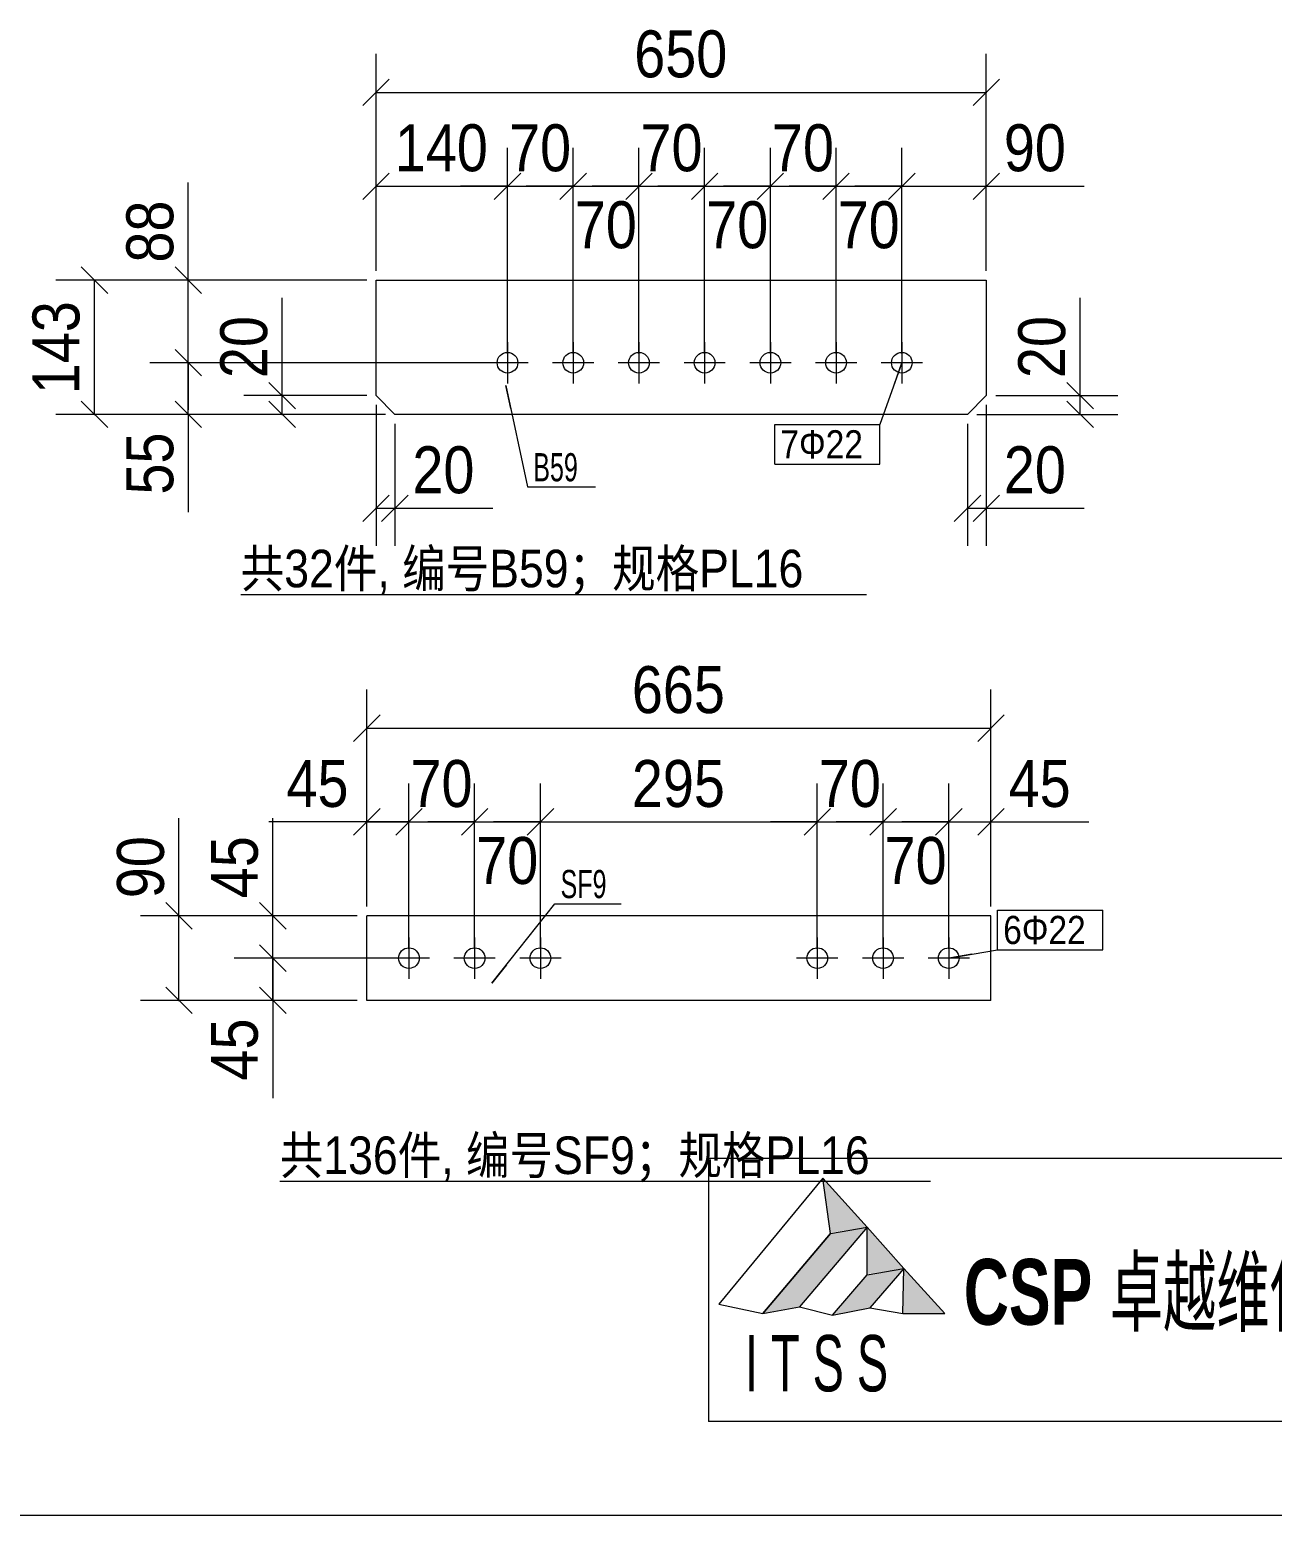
# Model space of a CAD drawing. Header units: inches. Extents: x 0 to 1938, y -2180 to 0.
# Drawn here: x 795.3 to 927.7, y -1740 to -1581.8 of the extents above; entities that cross this region are included whole.
import ezdxf

# ---------------------------------------------------------------- set-up
doc = ezdxf.new("R2010")
doc.units = ezdxf.units.IN
doc.header["$MEASUREMENT"] = 0
doc.linetypes.add('XKITLINE00', pattern=[0])
for name, color, linetype, lineweight in [('Bolt', 7, 'Continuous', 0), ('BoltMark', 3, 'Continuous', 0), ('DrawingSheet', 5, 'Continuous', 0), ('OtherObjectType', 1, 'Continuous', 0), ('Part', 2, 'Continuous', 0), ('PartMark', 3, 'Continuous', 0), ('Z-DIMENSIONS', 1, 'Continuous', 0)]:
    doc.layers.add(name, color=color, linetype=linetype, lineweight=lineweight)
doc.styles.add('Arial Black', font='ariblk.ttf')
doc.styles.add('Arial Black Bold', font='ARIAL.TTF')
doc.styles.add('Arial Narrow', font='ARIAL.TTF')
doc.styles.add('romsim', font='ARIAL.TTF')
doc.styles.add('宋体', font='ARIAL.TTF')

# ---------------------------------------------------------------- blocks, each defined once
blk = doc.blocks.new('*A1567')
at = {"layer": 'Part', "color": 2, "linetype": 'XKITLINE00', "lineweight": 0}
for p, q in [((182.2, 124.27), (182.2, 136.57)), ((182.2, 136.57), (247.2, 136.57)), ((247.2, 136.57), (247.2, 124.27)), ((184.2, 122.27), (182.2, 124.27)), ((247.2, 124.27), (245.2, 122.27)), ((245.2, 122.27), (184.2, 122.27))]:
    blk.add_line(p, q, dxfattribs=at)
blk = doc.blocks.new('*A1568')
at = {"layer": 'Bolt', "color": 2, "linetype": 'XKITLINE00', "lineweight": 0}
for p, q in [((196.2, 129.97), (196.2, 125.57)), ((203.2, 129.97), (203.2, 125.57)), ((210.2, 129.97), (210.2, 125.57)), ((217.2, 129.97), (217.2, 125.57)), ((224.2, 129.97), (224.2, 125.57)), ((231.2, 129.97), (231.2, 125.57)), ((238.2, 129.97), (238.2, 125.57)), ((198.4, 127.77), (194, 127.77)), ((205.4, 127.77), (201, 127.77)), ((212.4, 127.77), (208, 127.77)), ((219.4, 127.77), (215, 127.77)), ((226.4, 127.77), (222, 127.77)), ((233.4, 127.77), (229, 127.77)), ((240.4, 127.77), (236, 127.77))]:
    blk.add_line(p, q, dxfattribs=at)
for centre in [(196.2, 127.77), (203.2, 127.77), (210.2, 127.77), (217.2, 127.77), (224.2, 127.77), (231.2, 127.77), (238.2, 127.77)]:
    blk.add_circle(centre, 1.1, dxfattribs=at)
blk = doc.blocks.new('*A1594')
at = {"layer": 'Part', "color": 2, "linetype": 'XKITLINE00', "lineweight": 0}
for p, q in [((181.2, 59.85), (181.2, 68.85)), ((247.7, 68.85), (181.2, 68.85)), ((247.7, 59.85), (247.7, 68.85)), ((247.7, 59.85), (181.2, 59.85))]:
    blk.add_line(p, q, dxfattribs=at)
blk = doc.blocks.new('*A1595')
at = {"layer": 'Bolt', "color": 2, "linetype": 'XKITLINE00', "lineweight": 0}
for p, q in [((185.7, 66.55), (185.7, 62.15)), ((192.7, 66.55), (192.7, 62.15)), ((199.7, 66.55), (199.7, 62.15)), ((187.9, 64.35), (183.5, 64.35)), ((194.9, 64.35), (190.5, 64.35)), ((201.9, 64.35), (197.5, 64.35))]:
    blk.add_line(p, q, dxfattribs=at)
for centre in [(185.7, 64.35), (192.7, 64.35), (199.7, 64.35)]:
    blk.add_circle(centre, 1.1, dxfattribs=at)
blk = doc.blocks.new('*A1596')
at = {"layer": 'Bolt', "color": 2, "linetype": 'XKITLINE00', "lineweight": 0}
for p, q in [((229.2, 66.55), (229.2, 62.15)), ((236.2, 66.55), (236.2, 62.15)), ((243.2, 66.55), (243.2, 62.15)), ((231.4, 64.35), (227, 64.35)), ((238.4, 64.35), (234, 64.35)), ((245.4, 64.35), (241, 64.35))]:
    blk.add_line(p, q, dxfattribs=at)
for centre in [(229.2, 64.35), (236.2, 64.35), (243.2, 64.35)]:
    blk.add_circle(centre, 1.1, dxfattribs=at)
blk = doc.blocks.new('*A1597')
at = {"layer": 'DrawingSheet', "color": 5, "linetype": 'XKITLINE00', "lineweight": 0}
blk.add_line((5, 5), (635, 5), dxfattribs=at)
blk = doc.blocks.new('*A1599')
at = {"layer": 'OtherObjectType'}
for color, points in [(3, [(229.8, 41), (234.5, 35.7), (230.6, 35.1)]), (2, [(227.3, 27.2), (223.4, 26.5), (230.6, 35), (234.5, 35.7)]), (3, [(234.5, 35.7), (238.4, 31.3), (234.5, 30.7)]), (2, [(234.8, 27.1), (230.8, 26.3), (234.5, 30.6), (238.4, 31.3)]), (3, [(238.4, 31.3), (242.8, 26.5), (238.3, 26.5)])]:
    blk.add_hatch(color=color, dxfattribs=at).paths.add_polyline_path(points, flags=17)
at = {"layer": 'OtherObjectType', "color": 3, "linetype": 'XKITLINE00', "lineweight": 0}
for p, q in [((625, 43), (217.6, 43)), ((217.6, 43), (217.6, 15)), ((625, 15), (217.6, 15))]:
    blk.add_line(p, q, dxfattribs=at)
at = {"layer": 'OtherObjectType', "color": 2, "linetype": 'XKITLINE00', "lineweight": 0}
for p, q in [((229.8, 40.9), (218.7, 27.5)), ((230.6, 35), (229.8, 40.9)), ((229.8, 40.9), (234.5, 35.7)), ((223.4, 26.5), (230.6, 35)), ((230.6, 35), (223.4, 26.5)), ((234.5, 35.7), (227.3, 27.2)), ((230.6, 35), (234.5, 35.7)), ((234.5, 30.6), (234.5, 35.7)), ((234.5, 35.7), (238.4, 31.3)), ((230.8, 26.3), (234.5, 30.6)), ((234.5, 30.6), (238.4, 31.3)), ((238.4, 31.3), (234.8, 27.1)), ((238.3, 26.5), (238.4, 31.3)), ((242.8, 26.5), (238.4, 31.3)), ((218.7, 27.5), (223.4, 26.5)), ((223.4, 26.5), (227.3, 27.2)), ((227.3, 27.2), (230.8, 26.3)), ((230.8, 26.3), (234.8, 27.1)), ((234.8, 27.1), (238.3, 26.5)), ((238.3, 26.5), (242.8, 26.5))]:
    blk.add_line(p, q, dxfattribs=at)
at = {"layer": 'OtherObjectType', "color": 3, "width": 0.595}
for s, height, style, p in [('CSP 卓越维保有限公司', 7, 'Arial Black', (244.8, 25.3)), ('I T S S', 6, 'Arial Black Bold', (221.5, 18.2))]:
    blk.add_text(s, height=height, dxfattribs=dict(at, style=style)).set_placement(p)
blk = doc.blocks.new('*A1741')
at = {"layer": 'OtherObjectType', "color": 6, "linetype": 'XKITLINE00', "lineweight": 0}
blk.add_line((167.78, 103.1), (234.43, 103.1), dxfattribs=at)
at = {"layer": 'OtherObjectType', "color": 3, "style": '宋体', "width": 0.85}
blk.add_text('共32件, 编号B59；规格PL16', height=4, dxfattribs=at).set_placement((167.78, 103.85))
blk = doc.blocks.new('*A1742')
at = {"layer": 'Z-DIMENSIONS', "color": 4, "linetype": 'XKITLINE00', "lineweight": 0}
for p, q in [((247.2, 123.27), (247.2, 108.27)), ((245.2, 121.27), (245.2, 108.27)), ((246.61, 113.68), (243.79, 110.86)), ((248.61, 113.68), (245.79, 110.86)), ((245.2, 112.27), (247.2, 112.27)), ((247.2, 112.27), (257.62, 112.27)), ((247.2, 112.27), (257.62, 112.27))]:
    blk.add_line(p, q, dxfattribs=at)
at = {"layer": 'Z-DIMENSIONS', "color": 7}
for p in [(245.2, 112.27), (247.2, 112.27)]:
    blk.add_point(p, dxfattribs=at)
at = {"layer": 'Z-DIMENSIONS', "color": 7, "style": 'Arial Narrow', "width": 0.85}
blk.add_text('20', height=5, dxfattribs=at).set_placement((249.07, 113.87))
blk = doc.blocks.new('*A1743')
at = {"layer": 'Z-DIMENSIONS', "color": 4, "linetype": 'XKITLINE00', "lineweight": 0}
for p, q in [((182.2, 123.27), (182.2, 108.27)), ((184.2, 121.27), (184.2, 108.27)), ((183.61, 113.68), (180.79, 110.86)), ((185.61, 113.68), (182.79, 110.86)), ((182.2, 112.27), (184.2, 112.27)), ((184.2, 112.27), (194.62, 112.27)), ((184.2, 112.27), (194.62, 112.27))]:
    blk.add_line(p, q, dxfattribs=at)
at = {"layer": 'Z-DIMENSIONS', "color": 7}
for p in [(182.2, 112.27), (184.2, 112.27)]:
    blk.add_point(p, dxfattribs=at)
at = {"layer": 'Z-DIMENSIONS', "color": 7, "style": 'Arial Narrow', "width": 0.85}
blk.add_text('20', height=5, dxfattribs=at).set_placement((186.07, 113.87))
blk = doc.blocks.new('*A1744')
at = {"layer": 'Z-DIMENSIONS', "color": 4, "linetype": 'XKITLINE00', "lineweight": 0}
for p, q in [((172.2, 124.27), (172.2, 134.68)), ((172.2, 124.27), (172.2, 134.68)), ((170.79, 125.68), (173.61, 122.86)), ((181.2, 124.27), (168.1, 124.27)), ((170.79, 123.68), (173.61, 120.86)), ((172.2, 122.27), (172.2, 124.27)), ((183.2, 122.27), (168.1, 122.27))]:
    blk.add_line(p, q, dxfattribs=at)
at = {"layer": 'Z-DIMENSIONS', "color": 7}
for p in [(172.2, 124.27), (172.2, 122.27)]:
    blk.add_point(p, dxfattribs=at)
at = {"layer": 'Z-DIMENSIONS', "color": 7, "style": 'Arial Narrow', "width": 0.85}
blk.add_text('20', height=5, rotation=90.0002, dxfattribs=at).set_placement((170.6, 126.14))
blk = doc.blocks.new('*A1745')
at = {"layer": 'Z-DIMENSIONS', "color": 4, "linetype": 'XKITLINE00', "lineweight": 0}
for p, q in [((257.2, 124.27), (257.2, 134.68)), ((257.2, 124.27), (257.2, 134.68)), ((255.79, 125.68), (258.61, 122.86)), ((248.2, 124.27), (261.2, 124.27)), ((255.79, 123.68), (258.61, 120.86)), ((257.2, 122.27), (257.2, 124.27)), ((246.2, 122.27), (261.2, 122.27))]:
    blk.add_line(p, q, dxfattribs=at)
at = {"layer": 'Z-DIMENSIONS', "color": 7}
for p in [(257.2, 124.27), (257.2, 122.27)]:
    blk.add_point(p, dxfattribs=at)
at = {"layer": 'Z-DIMENSIONS', "color": 7, "style": 'Arial Narrow', "width": 0.85}
blk.add_text('20', height=5, rotation=90.0002, dxfattribs=at).set_placement((255.6, 126.14))
blk = doc.blocks.new('*A1746')
at = {"layer": 'Z-DIMENSIONS', "color": 4, "linetype": 'XKITLINE00', "lineweight": 0}
for p, q in [((238.2, 128.77), (238.2, 150.67)), ((247.2, 137.57), (247.2, 150.67)), ((239.61, 147.98), (236.79, 145.16)), ((248.61, 147.98), (245.79, 145.16)), ((238.2, 146.57), (233.2, 146.57)), ((238.2, 146.57), (247.2, 146.57)), ((247.2, 146.57), (257.62, 146.57)), ((247.2, 146.57), (257.62, 146.57))]:
    blk.add_line(p, q, dxfattribs=at)
at = {"layer": 'Z-DIMENSIONS', "color": 7}
for p in [(238.2, 146.57), (247.2, 146.57)]:
    blk.add_point(p, dxfattribs=at)
at = {"layer": 'Z-DIMENSIONS', "color": 7, "style": 'Arial Narrow', "width": 0.85}
blk.add_text('90', height=5, dxfattribs=at).set_placement((249.07, 148.17))
blk = doc.blocks.new('*A1747')
at = {"layer": 'Z-DIMENSIONS', "color": 4, "linetype": 'XKITLINE00', "lineweight": 0}
for p, q in [((231.2, 128.77), (231.2, 150.57)), ((238.2, 128.77), (238.2, 150.57)), ((232.61, 147.98), (229.79, 145.16)), ((239.61, 147.98), (236.79, 145.16)), ((231.2, 146.57), (226.2, 146.57)), ((231.2, 146.57), (238.2, 146.57)), ((238.2, 146.57), (243.2, 146.57))]:
    blk.add_line(p, q, dxfattribs=at)
at = {"layer": 'Z-DIMENSIONS', "color": 7}
for p in [(231.2, 146.57), (238.2, 146.57)]:
    blk.add_point(p, dxfattribs=at)
at = {"layer": 'Z-DIMENSIONS', "color": 7, "style": 'Arial Narrow', "width": 0.85}
blk.add_text('70', height=5, dxfattribs=at).set_placement((231.37, 139.97))
blk = doc.blocks.new('*A1748')
at = {"layer": 'Z-DIMENSIONS', "color": 4, "linetype": 'XKITLINE00', "lineweight": 0}
for p, q in [((224.2, 128.77), (224.2, 150.67)), ((231.2, 128.77), (231.2, 150.67)), ((225.61, 147.98), (222.79, 145.16)), ((232.61, 147.98), (229.79, 145.16)), ((224.2, 146.57), (219.2, 146.57)), ((224.2, 146.57), (231.2, 146.57)), ((231.2, 146.57), (236.2, 146.57))]:
    blk.add_line(p, q, dxfattribs=at)
at = {"layer": 'Z-DIMENSIONS', "color": 7}
for p in [(224.2, 146.57), (231.2, 146.57)]:
    blk.add_point(p, dxfattribs=at)
at = {"layer": 'Z-DIMENSIONS', "color": 7, "style": 'Arial Narrow', "width": 0.85}
blk.add_text('70', height=5, dxfattribs=at).set_placement((224.37, 148.17))
blk = doc.blocks.new('*A1749')
at = {"layer": 'Z-DIMENSIONS', "color": 4, "linetype": 'XKITLINE00', "lineweight": 0}
for p, q in [((217.2, 128.77), (217.2, 150.57)), ((224.2, 128.77), (224.2, 150.57)), ((218.61, 147.98), (215.79, 145.16)), ((225.61, 147.98), (222.79, 145.16)), ((217.2, 146.57), (212.2, 146.57)), ((217.2, 146.57), (224.2, 146.57)), ((224.2, 146.57), (229.2, 146.57))]:
    blk.add_line(p, q, dxfattribs=at)
at = {"layer": 'Z-DIMENSIONS', "color": 7}
for p in [(217.2, 146.57), (224.2, 146.57)]:
    blk.add_point(p, dxfattribs=at)
at = {"layer": 'Z-DIMENSIONS', "color": 7, "style": 'Arial Narrow', "width": 0.85}
blk.add_text('70', height=5, dxfattribs=at).set_placement((217.37, 139.97))
blk = doc.blocks.new('*A1750')
at = {"layer": 'Z-DIMENSIONS', "color": 4, "linetype": 'XKITLINE00', "lineweight": 0}
for p, q in [((210.2, 128.77), (210.2, 150.67)), ((217.2, 128.77), (217.2, 150.67)), ((211.61, 147.98), (208.79, 145.16)), ((218.61, 147.98), (215.79, 145.16)), ((210.2, 146.57), (205.2, 146.57)), ((210.2, 146.57), (217.2, 146.57)), ((217.2, 146.57), (222.2, 146.57))]:
    blk.add_line(p, q, dxfattribs=at)
at = {"layer": 'Z-DIMENSIONS', "color": 7}
for p in [(210.2, 146.57), (217.2, 146.57)]:
    blk.add_point(p, dxfattribs=at)
at = {"layer": 'Z-DIMENSIONS', "color": 7, "style": 'Arial Narrow', "width": 0.85}
blk.add_text('70', height=5, dxfattribs=at).set_placement((210.37, 148.17))
blk = doc.blocks.new('*A1751')
at = {"layer": 'Z-DIMENSIONS', "color": 4, "linetype": 'XKITLINE00', "lineweight": 0}
for p, q in [((203.2, 128.77), (203.2, 150.57)), ((210.2, 128.77), (210.2, 150.57)), ((204.61, 147.98), (201.79, 145.16)), ((211.61, 147.98), (208.79, 145.16)), ((203.2, 146.57), (198.2, 146.57)), ((203.2, 146.57), (210.2, 146.57)), ((210.2, 146.57), (215.2, 146.57))]:
    blk.add_line(p, q, dxfattribs=at)
at = {"layer": 'Z-DIMENSIONS', "color": 7}
for p in [(203.2, 146.57), (210.2, 146.57)]:
    blk.add_point(p, dxfattribs=at)
at = {"layer": 'Z-DIMENSIONS', "color": 7, "style": 'Arial Narrow', "width": 0.85}
blk.add_text('70', height=5, dxfattribs=at).set_placement((203.37, 139.97))
blk = doc.blocks.new('*A1752')
at = {"layer": 'Z-DIMENSIONS', "color": 4, "linetype": 'XKITLINE00', "lineweight": 0}
for p, q in [((196.2, 128.77), (196.2, 150.67)), ((203.2, 128.77), (203.2, 150.67)), ((197.61, 147.98), (194.79, 145.16)), ((204.61, 147.98), (201.79, 145.16)), ((196.2, 146.57), (191.2, 146.57)), ((196.2, 146.57), (203.2, 146.57)), ((203.2, 146.57), (208.2, 146.57))]:
    blk.add_line(p, q, dxfattribs=at)
at = {"layer": 'Z-DIMENSIONS', "color": 7}
for p in [(196.2, 146.57), (203.2, 146.57)]:
    blk.add_point(p, dxfattribs=at)
at = {"layer": 'Z-DIMENSIONS', "color": 7, "style": 'Arial Narrow', "width": 0.85}
blk.add_text('70', height=5, dxfattribs=at).set_placement((196.37, 148.17))
blk = doc.blocks.new('*A1753')
at = {"layer": 'Z-DIMENSIONS', "color": 4, "linetype": 'XKITLINE00', "lineweight": 0}
for p, q in [((182.2, 137.57), (182.2, 150.67)), ((196.2, 128.77), (196.2, 150.67)), ((183.61, 147.98), (180.79, 145.16)), ((197.61, 147.98), (194.79, 145.16)), ((182.2, 146.57), (196.2, 146.57)), ((196.2, 146.57), (201.2, 146.57))]:
    blk.add_line(p, q, dxfattribs=at)
at = {"layer": 'Z-DIMENSIONS', "color": 7}
for p in [(182.2, 146.57), (196.2, 146.57)]:
    blk.add_point(p, dxfattribs=at)
at = {"layer": 'Z-DIMENSIONS', "color": 7, "style": 'Arial Narrow', "width": 0.85}
blk.add_text('140', height=5, dxfattribs=at).set_placement((184.2, 148.17))
blk = doc.blocks.new('*A1754')
at = {"layer": 'Z-DIMENSIONS', "color": 4, "linetype": 'XKITLINE00', "lineweight": 0}
for p, q in [((162.2, 136.57), (162.2, 146.98)), ((162.2, 136.57), (162.2, 146.98)), ((160.79, 137.98), (163.61, 135.16)), ((181.2, 136.57), (158.1, 136.57)), ((162.2, 127.77), (162.2, 136.57)), ((160.79, 129.18), (163.61, 126.36)), ((195.2, 127.77), (158.1, 127.77)), ((162.2, 127.77), (162.2, 122.77))]:
    blk.add_line(p, q, dxfattribs=at)
at = {"layer": 'Z-DIMENSIONS', "color": 7}
for p in [(162.2, 136.57), (162.2, 127.77)]:
    blk.add_point(p, dxfattribs=at)
at = {"layer": 'Z-DIMENSIONS', "color": 7, "style": 'Arial Narrow', "width": 0.85}
blk.add_text('88', height=5, rotation=90.0002, dxfattribs=at).set_placement((160.6, 138.44))
blk = doc.blocks.new('*A1755')
at = {"layer": 'Z-DIMENSIONS', "color": 4, "linetype": 'XKITLINE00', "lineweight": 0}
for p, q in [((162.2, 127.77), (162.2, 132.77)), ((160.79, 129.18), (163.61, 126.36)), ((195.2, 127.77), (158.1, 127.77)), ((162.2, 122.27), (162.2, 127.77)), ((160.79, 123.68), (163.61, 120.86)), ((183.2, 122.27), (158.1, 122.27)), ((162.2, 122.27), (162.2, 111.85)), ((162.2, 122.27), (162.2, 111.85))]:
    blk.add_line(p, q, dxfattribs=at)
at = {"layer": 'Z-DIMENSIONS', "color": 7}
for p in [(162.2, 127.77), (162.2, 122.27)]:
    blk.add_point(p, dxfattribs=at)
at = {"layer": 'Z-DIMENSIONS', "color": 7, "style": 'Arial Narrow', "width": 0.85}
blk.add_text('55', height=5, rotation=90.0002, dxfattribs=at).set_placement((160.6, 113.73))
blk = doc.blocks.new('*A1756')
at = {"layer": 'Z-DIMENSIONS', "color": 4, "linetype": 'XKITLINE00', "lineweight": 0}
for p, q in [((182.2, 137.57), (182.2, 160.67)), ((247.2, 137.57), (247.2, 160.67)), ((183.61, 157.98), (180.79, 155.16)), ((248.61, 157.98), (245.79, 155.16)), ((182.2, 156.57), (247.2, 156.57))]:
    blk.add_line(p, q, dxfattribs=at)
at = {"layer": 'Z-DIMENSIONS', "color": 7}
for p in [(182.2, 156.57), (247.2, 156.57)]:
    blk.add_point(p, dxfattribs=at)
at = {"layer": 'Z-DIMENSIONS', "color": 7, "style": 'Arial Narrow', "width": 0.85}
blk.add_text('650', height=5, dxfattribs=at).set_placement((209.7, 158.17))
blk = doc.blocks.new('*A1757')
at = {"layer": 'Z-DIMENSIONS', "color": 4, "linetype": 'XKITLINE00', "lineweight": 0}
for p, q in [((150.79, 137.98), (153.61, 135.16)), ((181.2, 136.57), (148.1, 136.57)), ((152.2, 122.27), (152.2, 136.57)), ((150.79, 123.68), (153.61, 120.86)), ((183.2, 122.27), (148.1, 122.27))]:
    blk.add_line(p, q, dxfattribs=at)
at = {"layer": 'Z-DIMENSIONS', "color": 7}
for p in [(152.2, 136.57), (152.2, 122.27)]:
    blk.add_point(p, dxfattribs=at)
at = {"layer": 'Z-DIMENSIONS', "color": 7, "style": 'Arial Narrow', "width": 0.85}
blk.add_text('143', height=5, rotation=90.0002, dxfattribs=at).set_placement((150.6, 124.42))
blk = doc.blocks.new('*A1758')
at = {"layer": 'PartMark', "color": 4, "linetype": 'XKITLINE00', "lineweight": 0}
for p, q in [((196.01, 125.33), (198.34, 114.54)), ((196.54, 122.89), (196.01, 125.33)), ((198.34, 114.54), (205.58, 114.54))]:
    blk.add_line(p, q, dxfattribs=at)
at = {"layer": 'PartMark', "color": 1, "style": 'romsim', "width": 0.6375}
blk.add_text('B59', height=3, dxfattribs=at).set_placement((198.94, 115.14))
blk = doc.blocks.new('*A1759')
at = {"layer": 'BoltMark', "color": 1, "linetype": 'XKITLINE00', "lineweight": 0}
for p, q in [((238.2, 127.77), (235.87, 121.18)), ((237.37, 125.41), (238.2, 127.77)), ((224.67, 121.18), (235.87, 121.18)), ((224.67, 116.98), (224.67, 121.18)), ((235.87, 116.98), (235.87, 121.18)), ((224.67, 116.98), (235.87, 116.98))]:
    blk.add_line(p, q, dxfattribs=at)
at = {"layer": 'BoltMark', "color": 4, "style": '宋体', "width": 0.85}
blk.add_text('7Φ22', height=3, dxfattribs=at).set_placement((225.27, 117.58))
blk = doc.blocks.new('*A1961')
at = {"layer": 'OtherObjectType', "color": 6, "linetype": 'XKITLINE00', "lineweight": 0}
blk.add_line((171.94, 40.6), (241.26, 40.6), dxfattribs=at)
at = {"layer": 'OtherObjectType', "color": 3, "style": '宋体', "width": 0.85}
blk.add_text('共136件, 编号SF9；规格PL16', height=4, dxfattribs=at).set_placement((171.94, 41.35))
blk = doc.blocks.new('*A1962')
at = {"layer": 'Z-DIMENSIONS', "color": 4, "linetype": 'XKITLINE00', "lineweight": 0}
for p, q in [((243.2, 65.35), (243.2, 82.95)), ((247.7, 69.85), (247.7, 82.95)), ((244.62, 80.27), (241.79, 77.44)), ((249.12, 80.27), (246.29, 77.44)), ((243.2, 78.85), (238.2, 78.85)), ((243.2, 78.85), (247.7, 78.85)), ((247.7, 78.85), (258.12, 78.85)), ((247.7, 78.85), (258.12, 78.85))]:
    blk.add_line(p, q, dxfattribs=at)
at = {"layer": 'Z-DIMENSIONS', "color": 7}
for p in [(243.2, 78.85), (247.7, 78.85)]:
    blk.add_point(p, dxfattribs=at)
at = {"layer": 'Z-DIMENSIONS', "color": 7, "style": 'Arial Narrow', "width": 0.85}
blk.add_text('45', height=5, dxfattribs=at).set_placement((249.58, 80.45))
blk = doc.blocks.new('*A1963')
at = {"layer": 'Z-DIMENSIONS', "color": 4, "linetype": 'XKITLINE00', "lineweight": 0}
for p, q in [((236.2, 65.35), (236.2, 82.85)), ((243.2, 65.35), (243.2, 82.85)), ((237.62, 80.27), (234.79, 77.44)), ((244.62, 80.27), (241.79, 77.44)), ((236.2, 78.85), (231.2, 78.85)), ((236.2, 78.85), (243.2, 78.85)), ((243.2, 78.85), (248.2, 78.85))]:
    blk.add_line(p, q, dxfattribs=at)
at = {"layer": 'Z-DIMENSIONS', "color": 7}
for p in [(236.2, 78.85), (243.2, 78.85)]:
    blk.add_point(p, dxfattribs=at)
at = {"layer": 'Z-DIMENSIONS', "color": 7, "style": 'Arial Narrow', "width": 0.85}
blk.add_text('70', height=5, dxfattribs=at).set_placement((236.37, 72.25))
blk = doc.blocks.new('*A1964')
at = {"layer": 'Z-DIMENSIONS', "color": 4, "linetype": 'XKITLINE00', "lineweight": 0}
for p, q in [((229.2, 65.35), (229.2, 82.95)), ((236.2, 65.35), (236.2, 82.95)), ((230.62, 80.27), (227.79, 77.44)), ((237.62, 80.27), (234.79, 77.44)), ((229.2, 78.85), (224.2, 78.85)), ((229.2, 78.85), (236.2, 78.85)), ((236.2, 78.85), (241.2, 78.85))]:
    blk.add_line(p, q, dxfattribs=at)
at = {"layer": 'Z-DIMENSIONS', "color": 7}
for p in [(229.2, 78.85), (236.2, 78.85)]:
    blk.add_point(p, dxfattribs=at)
at = {"layer": 'Z-DIMENSIONS', "color": 7, "style": 'Arial Narrow', "width": 0.85}
blk.add_text('70', height=5, dxfattribs=at).set_placement((229.37, 80.45))
blk = doc.blocks.new('*A1965')
at = {"layer": 'Z-DIMENSIONS', "color": 4, "linetype": 'XKITLINE00', "lineweight": 0}
for p, q in [((199.7, 65.35), (199.7, 82.95)), ((229.2, 65.35), (229.2, 82.95)), ((201.12, 80.27), (198.29, 77.44)), ((230.62, 80.27), (227.79, 77.44)), ((199.7, 78.85), (194.7, 78.85)), ((199.7, 78.85), (229.2, 78.85)), ((229.2, 78.85), (234.2, 78.85))]:
    blk.add_line(p, q, dxfattribs=at)
at = {"layer": 'Z-DIMENSIONS', "color": 7}
for p in [(199.7, 78.85), (229.2, 78.85)]:
    blk.add_point(p, dxfattribs=at)
at = {"layer": 'Z-DIMENSIONS', "color": 7, "style": 'Arial Narrow', "width": 0.85}
blk.add_text('295', height=5, dxfattribs=at).set_placement((209.45, 80.45))
blk = doc.blocks.new('*A1966')
at = {"layer": 'Z-DIMENSIONS', "color": 4, "linetype": 'XKITLINE00', "lineweight": 0}
for p, q in [((192.7, 65.35), (192.7, 82.85)), ((199.7, 65.35), (199.7, 82.85)), ((194.12, 80.27), (191.29, 77.44)), ((201.12, 80.27), (198.29, 77.44)), ((192.7, 78.85), (187.7, 78.85)), ((192.7, 78.85), (199.7, 78.85)), ((199.7, 78.85), (204.7, 78.85))]:
    blk.add_line(p, q, dxfattribs=at)
at = {"layer": 'Z-DIMENSIONS', "color": 7}
for p in [(192.7, 78.85), (199.7, 78.85)]:
    blk.add_point(p, dxfattribs=at)
at = {"layer": 'Z-DIMENSIONS', "color": 7, "style": 'Arial Narrow', "width": 0.85}
blk.add_text('70', height=5, dxfattribs=at).set_placement((192.87, 72.25))
blk = doc.blocks.new('*A1967')
at = {"layer": 'Z-DIMENSIONS', "color": 4, "linetype": 'XKITLINE00', "lineweight": 0}
for p, q in [((185.7, 65.35), (185.7, 82.95)), ((192.7, 65.35), (192.7, 82.95)), ((187.12, 80.27), (184.29, 77.44)), ((194.12, 80.27), (191.29, 77.44)), ((185.7, 78.85), (180.7, 78.85)), ((185.7, 78.85), (192.7, 78.85)), ((192.7, 78.85), (197.7, 78.85))]:
    blk.add_line(p, q, dxfattribs=at)
at = {"layer": 'Z-DIMENSIONS', "color": 7}
for p in [(185.7, 78.85), (192.7, 78.85)]:
    blk.add_point(p, dxfattribs=at)
at = {"layer": 'Z-DIMENSIONS', "color": 7, "style": 'Arial Narrow', "width": 0.85}
blk.add_text('70', height=5, dxfattribs=at).set_placement((185.87, 80.45))
blk = doc.blocks.new('*A1968')
at = {"layer": 'Z-DIMENSIONS', "color": 4, "linetype": 'XKITLINE00', "lineweight": 0}
for p, q in [((181.2, 69.85), (181.2, 82.95)), ((185.7, 65.35), (185.7, 82.95)), ((182.62, 80.27), (179.79, 77.44)), ((187.12, 80.27), (184.29, 77.44)), ((181.2, 78.85), (170.79, 78.85)), ((181.2, 78.85), (170.79, 78.85)), ((181.2, 78.85), (185.7, 78.85)), ((185.7, 78.85), (190.7, 78.85))]:
    blk.add_line(p, q, dxfattribs=at)
at = {"layer": 'Z-DIMENSIONS', "color": 7}
for p in [(181.2, 78.85), (185.7, 78.85)]:
    blk.add_point(p, dxfattribs=at)
at = {"layer": 'Z-DIMENSIONS', "color": 7, "style": 'Arial Narrow', "width": 0.85}
blk.add_text('45', height=5, dxfattribs=at).set_placement((172.66, 80.45))
blk = doc.blocks.new('*A1969')
at = {"layer": 'Z-DIMENSIONS', "color": 4, "linetype": 'XKITLINE00', "lineweight": 0}
for p, q in [((171.2, 68.85), (171.2, 79.27)), ((171.2, 68.85), (171.2, 79.27)), ((169.79, 70.27), (172.62, 67.44)), ((180.2, 68.85), (167.1, 68.85)), ((171.2, 64.35), (171.2, 68.85)), ((169.79, 65.77), (172.62, 62.94)), ((184.7, 64.35), (167.1, 64.35)), ((171.2, 64.35), (171.2, 59.35))]:
    blk.add_line(p, q, dxfattribs=at)
at = {"layer": 'Z-DIMENSIONS', "color": 7}
for p in [(171.2, 68.85), (171.2, 64.35)]:
    blk.add_point(p, dxfattribs=at)
at = {"layer": 'Z-DIMENSIONS', "color": 7, "style": 'Arial Narrow', "width": 0.85}
blk.add_text('45', height=5, rotation=90.0002, dxfattribs=at).set_placement((169.6, 70.73))
blk = doc.blocks.new('*A1970')
at = {"layer": 'Z-DIMENSIONS', "color": 4, "linetype": 'XKITLINE00', "lineweight": 0}
for p, q in [((171.2, 64.35), (171.2, 69.35)), ((169.79, 65.77), (172.62, 62.94)), ((184.7, 64.35), (167.1, 64.35)), ((171.2, 59.85), (171.2, 64.35)), ((169.79, 61.27), (172.62, 58.44)), ((180.2, 59.85), (167.1, 59.85)), ((171.2, 59.85), (171.2, 49.44)), ((171.2, 59.85), (171.2, 49.44))]:
    blk.add_line(p, q, dxfattribs=at)
at = {"layer": 'Z-DIMENSIONS', "color": 7}
for p in [(171.2, 64.35), (171.2, 59.85)]:
    blk.add_point(p, dxfattribs=at)
at = {"layer": 'Z-DIMENSIONS', "color": 7, "style": 'Arial Narrow', "width": 0.85}
blk.add_text('45', height=5, rotation=90.0002, dxfattribs=at).set_placement((169.6, 51.31))
blk = doc.blocks.new('*A1971')
at = {"layer": 'Z-DIMENSIONS', "color": 4, "linetype": 'XKITLINE00', "lineweight": 0}
for p, q in [((181.2, 69.85), (181.2, 92.95)), ((247.7, 69.85), (247.7, 92.95)), ((182.62, 90.27), (179.79, 87.44)), ((249.12, 90.27), (246.29, 87.44)), ((181.2, 88.85), (247.7, 88.85))]:
    blk.add_line(p, q, dxfattribs=at)
at = {"layer": 'Z-DIMENSIONS', "color": 7}
for p in [(181.2, 88.85), (247.7, 88.85)]:
    blk.add_point(p, dxfattribs=at)
at = {"layer": 'Z-DIMENSIONS', "color": 7, "style": 'Arial Narrow', "width": 0.85}
blk.add_text('665', height=5, dxfattribs=at).set_placement((209.45, 90.45))
blk = doc.blocks.new('*A1972')
at = {"layer": 'Z-DIMENSIONS', "color": 4, "linetype": 'XKITLINE00', "lineweight": 0}
for p, q in [((161.2, 68.85), (161.2, 79.27)), ((161.2, 68.85), (161.2, 79.27)), ((159.79, 70.27), (162.62, 67.44)), ((180.2, 68.85), (157.1, 68.85)), ((161.2, 59.85), (161.2, 68.85)), ((159.79, 61.27), (162.62, 58.44)), ((180.2, 59.85), (157.1, 59.85))]:
    blk.add_line(p, q, dxfattribs=at)
at = {"layer": 'Z-DIMENSIONS', "color": 7}
for p in [(161.2, 68.85), (161.2, 59.85)]:
    blk.add_point(p, dxfattribs=at)
at = {"layer": 'Z-DIMENSIONS', "color": 7, "style": 'Arial Narrow', "width": 0.85}
blk.add_text('90', height=5, rotation=90.0002, dxfattribs=at).set_placement((159.6, 70.73))
blk = doc.blocks.new('*A1973')
at = {"layer": 'PartMark', "color": 4, "linetype": 'XKITLINE00', "lineweight": 0}
for p, q in [((194.53, 61.68), (201.25, 70.14)), ((201.25, 70.14), (208.29, 70.14)), ((196.09, 63.64), (194.53, 61.68))]:
    blk.add_line(p, q, dxfattribs=at)
at = {"layer": 'PartMark', "color": 4, "style": 'romsim', "width": 0.6375}
blk.add_text('SF9', height=3, dxfattribs=at).set_placement((201.85, 70.74))
blk = doc.blocks.new('*A1974')
at = {"layer": 'BoltMark', "color": 1, "linetype": 'XKITLINE00', "lineweight": 0}
for p, q in [((248.4, 69.45), (259.6, 69.45)), ((248.4, 65.25), (248.4, 69.45)), ((259.6, 65.25), (259.6, 69.45)), ((243.2, 64.35), (248.4, 65.25)), ((248.4, 65.25), (259.6, 65.25)), ((245.67, 64.78), (243.2, 64.35))]:
    blk.add_line(p, q, dxfattribs=at)
at = {"layer": 'BoltMark', "color": 4, "style": '宋体', "width": 0.85}
blk.add_text('6Φ22', height=3, dxfattribs=at).set_placement((249, 65.85))
blk = doc.blocks.new('P详图~009 (PL16mm零件图1)')
at = {"lineweight": 0}
for name in ['*A1597', '*A1756', '*A1753', '*A1752', '*A1750', '*A1748', '*A1746', '*A1751', '*A1749', '*A1747', '*A1754', '*A1757', '*A1567', '*A1744', '*A1745', '*A1755', '*A1568', '*A1743', '*A1742', '*A1741', '*A1971', '*A1968', '*A1967', '*A1965', '*A1964', '*A1962', '*A1966', '*A1963', '*A1972', '*A1969', '*A1970', '*A1594', '*A1595', '*A1596', '*A1961', '*A1599']:
    blk.add_blockref(name, (0, 0), dxfattribs=at)
at = {"layer": 'BoltMark', "lineweight": 0}
for name in ['*A1759', '*A1974']:
    blk.add_blockref(name, (0, 0), dxfattribs=at)
at = {"layer": 'PartMark', "lineweight": 0}
for name in ['*A1758', '*A1973']:
    blk.add_blockref(name, (0, 0), dxfattribs=at)

msp = doc.modelspace()

# ---------------------------------------------------------------- block references
msp.add_blockref('P详图~009 (PL16mm零件图1)', (650, -1745))

doc.saveas('drawing.dxf')
